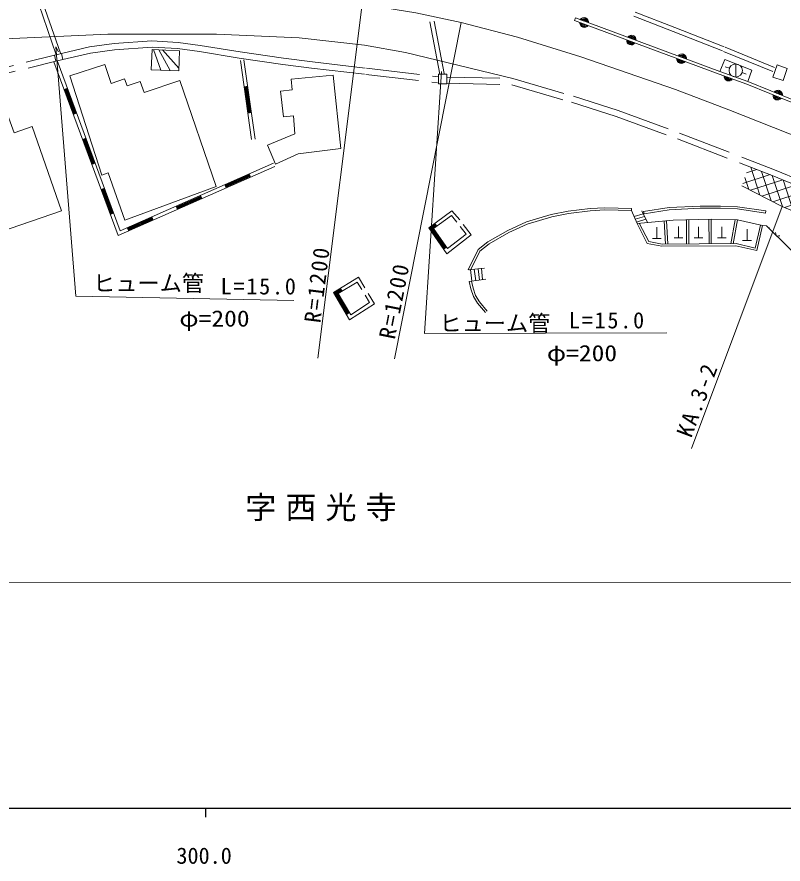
# Model space of a CAD drawing. Units: millimetres, scale not verified. Extents: x 40000 to 680000, y 20000 to 380000.
# Drawn here: x 346764 to 433044, y 198715 to 294057 of the extents above; entities that cross this region are included whole.
import ezdxf
from ezdxf.enums import TextEntityAlignment as Align

# ---------------------------------------------------------------- set-up
doc = ezdxf.new("R2010")
doc.units = ezdxf.units.MM
doc.header["$LTSCALE"] = 1000
doc.linetypes.add('CHAIN', pattern=[18.5, 12, -1.5, 3.5, -1.5])
doc.linetypes.add('DASHED', pattern=[7.5, 6, -1.5])
for name, color, linetype, lineweight in [('M-BGD', 7, 'Continuous', 13), ('M-BMK', 2, 'CHAIN', 13), ('M-STR-HTXT', 7, 'Continuous', 13), ('M-TTL-BAND', 7, 'Continuous', 25)]:
    doc.layers.add(name, color=color, linetype=linetype, lineweight=lineweight)
doc.layers.add('M-BMK-HTXT', color=7, linetype='Continuous')
doc.styles.add('ＭＳ ゴシック', font='')
doc.styles.get('ＭＳ ゴシック').set_extended_font_data('MS Gothic')

msp = doc.modelspace()

# ---------------------------------------------------------------- hatches: boundary and pattern name
at = {"layer": 'M-BGD'}
h = msp.add_hatch(dxfattribs=at)
h.set_pattern_fill('USER', color=256, style=0, pattern_type=2)
h.set_pattern_definition([(18.005, (432394, 274471), (-309.1, 951.03), []), (108.005, (432394, 274471), (-951.03, -309.1), [])])
h.paths.add_polyline_path([(428415, 275038), (432959, 272723), (440292, 269722), (440994, 272413), (431826, 276214), (429169, 277236)])

# ---------------------------------------------------------------- linework, layer by layer
at = {"layer": 'M-BGD', "linetype": 'DASHED'}
for p, q in [((351184, 289811), (346796, 302527)), ((351657, 289974), (347269, 302690)), ((394894, 287704), (392046, 302272)), ((394403, 287609), (391555, 302176)), ((416228, 294133), (420655, 292417)), ((416398, 294603), (420837, 292882)), ((420837, 292882), (426531, 290650)), ((420655, 292417), (426344, 290186)), ((354923, 290677), (357696, 291064)), ((357696, 291064), (361973, 291373)), ((361973, 291373), (364932, 291187)), ((364932, 291187), (367411, 290861)), ((367411, 290861), (371904, 290116)), ((351780, 289959), (354923, 290677)), ((351936, 289277), (355049, 289988)), ((355049, 289988), (357770, 290368)), ((357770, 290368), (361976, 290672)), ((361976, 290672), (364864, 290490)), ((364864, 290490), (367308, 290168)), ((367308, 290168), (371796, 289425)), ((371904, 290116), (376785, 289403)), ((426344, 290186), (432057, 287840)), ((426531, 290650), (432247, 288303)), ((333267, 285335), (350978, 289759)), ((333480, 284666), (351147, 289080)), ((371796, 289425), (376691, 288709)), ((376785, 289403), (380038, 288999)), ((380038, 288999), (386127, 288286)), ((376691, 288709), (379955, 288304)), ((379955, 288304), (386046, 287590)), ((386127, 288286), (394227, 287331)), ((386046, 287590), (394145, 286636)), ((395167, 287291), (402595, 287119)), ((402595, 287119), (409427, 285130)), ((395151, 286592), (402487, 286421)), ((402487, 286421), (409224, 284461)), ((409427, 285130), (414482, 283526)), ((409224, 284461), (414255, 282863)), ((414482, 283526), (421384, 280980)), ((414255, 282863), (421137, 280325)), ((421137, 280325), (431826, 276214)), ((421384, 280980), (432086, 276864)), ((432086, 276864), (445123, 271458)), ((431826, 276214), (444868, 270806))]:
    msp.add_line(p, q, dxfattribs=at)
at = {"layer": 'M-BGD'}
for p, q in [((409568, 293665), (409673, 293946)), ((409568, 293665), (425837, 287631)), ((409673, 293946), (425940, 287912)), ((362159, 290376), (362961, 288075)), ((362737, 290353), (364025, 288033)), ((363141, 290337), (365013, 288294)), ((358160, 269447), (350915, 289022)), ((358387, 269985), (351290, 289161)), ((373196, 280258), (371935, 289167)), ((373592, 280314), (372331, 289223)), ((426996, 288284), (426542, 288439)), ((427709, 288779), (427709, 287279)), ((425837, 287631), (428963, 286508)), ((425940, 287912), (429070, 286789)), ((428421, 287798), (428907, 287612)), ((352445, 286039), (352070, 285901)), ((372751, 286254), (372355, 286198)), ((372855, 283239), (372434, 286210)), ((372934, 283250), (372514, 286221)), ((373013, 283262), (372593, 286232)), ((373093, 283273), (372672, 286243)), ((428963, 286508), (434147, 284402)), ((429070, 286789), (434260, 284680)), ((353186, 283115), (352145, 285928)), ((353261, 283143), (352220, 285956)), ((353336, 283170), (352295, 285984)), ((353411, 283198), (352370, 286012)), ((353111, 283087), (353486, 283226)), ((372776, 283228), (373172, 283284)), ((354528, 280413), (354153, 280274)), ((355344, 277516), (354303, 280329)), ((355419, 277544), (354378, 280357)), ((355494, 277571), (354453, 280385)), ((355269, 277488), (354228, 280301)), ((355194, 277460), (355569, 277599)), ((375663, 277604), (358387, 269985)), ((375824, 277238), (358160, 269447)), ((372950, 276320), (370205, 275109)), ((372983, 276247), (370238, 275036)), ((373015, 276174), (370270, 274963)), ((373047, 276100), (370302, 274890)), ((373079, 276027), (372918, 276393)), ((356610, 274786), (356235, 274647)), ((357352, 271861), (356310, 274675)), ((357427, 271889), (356385, 274702)), ((357502, 271917), (356460, 274730)), ((357577, 271944), (356535, 274758)), ((370173, 275183), (370334, 274817)), ((367460, 273899), (364716, 272688)), ((367493, 273826), (364748, 272615)), ((367525, 273753), (364780, 272542)), ((367557, 273679), (364812, 272469)), ((367590, 273606), (367428, 273972)), ((364683, 272762), (364845, 272396)), ((420204, 272608), (423690, 272770)), ((423690, 272770), (426014, 272770)), ((426014, 272770), (427920, 272700)), ((427920, 272700), (431104, 272234)), ((357277, 271833), (357652, 271972)), ((395759, 272243), (393144, 270329)), ((396627, 271214), (395759, 272243)), ((404155, 270984), (406944, 271820)), ((406944, 271820), (408827, 272192)), ((407005, 271577), (408866, 271945)), ((408827, 272192), (411314, 272493)), ((408866, 271945), (411336, 272244)), ((411314, 272493), (412964, 272586)), ((411336, 272244), (412968, 272336)), ((412964, 272586), (415985, 272516)), ((412968, 272336), (415980, 272266)), ((416269, 271581), (417290, 271913)), ((417133, 272238), (417770, 270914)), ((417345, 272144), (420204, 272608)), ((417345, 272144), (417385, 271897)), ((417385, 271897), (420230, 272359)), ((420230, 272359), (423696, 272520)), ((423696, 272520), (426009, 272520)), ((426009, 272520), (427897, 272450)), ((427897, 272450), (431068, 271987)), ((431104, 272234), (431068, 271987)), ((361971, 271478), (359226, 270267)), ((362003, 271405), (359258, 270194)), ((362035, 271331), (359290, 270121)), ((362067, 271258), (359323, 270048)), ((362100, 271185), (361938, 271551)), ((395694, 271700), (393695, 270236)), ((394058, 270503), (393822, 270825)), ((396321, 270956), (395694, 271700)), ((402040, 270008), (404155, 270984)), ((404244, 270750), (407005, 271577)), ((416389, 271296), (417444, 271593)), ((416537, 270945), (417592, 271285)), ((416599, 270798), (417747, 268550)), ((416892, 270775), (417914, 268774)), ((419802, 268497), (419657, 271101)), ((420051, 268510), (419907, 271115)), ((422173, 268509), (422172, 271229)), ((422423, 268509), (422422, 271229)), ((424713, 268523), (424698, 271278)), ((424963, 268525), (424948, 271279)), ((427162, 268536), (427642, 271219)), ((427414, 268526), (427895, 271215)), ((359193, 270340), (359355, 269974)), ((393144, 270329), (395161, 267408)), ((393254, 270311), (393869, 270761)), ((393254, 270311), (394880, 267957)), ((393917, 270696), (393365, 270292)), ((394946, 268002), (393365, 270292)), ((393475, 270273), (393964, 270632)), ((393475, 270273), (395011, 268048)), ((394011, 270567), (393585, 270255)), ((395077, 268093), (393585, 270255)), ((393695, 270236), (395251, 267982)), ((397367, 269608), (396693, 270468)), ((397930, 269537), (397008, 270715)), ((399809, 268730), (402040, 270008)), ((402155, 269786), (404244, 270750)), ((418830, 269138), (418830, 270388)), ((421270, 269208), (421270, 270458)), ((423525, 269184), (423525, 270434)), ((426151, 269184), (426151, 270434)), ((428986, 268904), (428986, 270154)), ((429906, 268051), (430499, 270631)), ((430094, 267752), (430743, 270575)), ((395161, 267408), (397930, 269537)), ((395251, 267982), (397367, 269608)), ((399948, 268522), (402155, 269786)), ((418330, 269139), (419330, 269138)), ((420770, 269208), (421770, 269208)), ((423025, 269184), (424025, 269184)), ((425651, 269184), (426651, 269184)), ((428486, 268904), (429486, 268904)), ((395143, 268138), (394814, 267911)), ((398693, 267871), (399809, 268730)), ((398892, 267708), (399948, 268522)), ((417747, 268550), (419402, 268244)), ((417914, 268774), (419424, 268495)), ((419402, 268244), (427717, 268289)), ((419424, 268495), (427745, 268540)), ((427717, 268289), (430094, 267752)), ((427745, 268540), (429906, 268051)), ((397584, 265595), (398693, 267871)), ((397809, 265486), (398892, 267708)), ((397584, 265595), (399410, 265794)), ((397839, 265623), (397995, 264306)), ((398272, 265670), (398427, 264371)), ((398724, 265719), (398853, 264434)), ((399094, 265760), (399214, 264489)), ((385220, 264772), (382406, 263060)), ((385089, 264224), (382950, 262923)), ((385615, 263372), (385089, 264224)), ((385956, 263582), (385220, 264772)), ((397708, 264263), (399586, 264544)), ((397894, 263447), (397708, 264263)), ((398135, 263516), (397952, 264318)), ((382515, 263033), (383215, 263459)), ((383257, 263391), (382624, 263005)), ((382732, 262978), (383298, 263322)), ((383340, 263254), (382841, 262950)), ((383382, 263186), (383174, 263527)), ((398189, 262595), (397894, 263447)), ((398416, 262702), (398135, 263516)), ((382406, 263060), (384227, 259958)), ((382515, 263033), (383937, 260609)), ((384006, 260650), (382624, 263005)), ((382732, 262978), (384075, 260690)), ((384144, 260731), (382841, 262950)), ((382950, 262923), (384360, 260521)), ((386483, 261900), (385971, 262737)), ((387027, 261776), (386313, 262945)), ((398638, 261851), (398189, 262595)), ((398842, 261997), (398416, 262702)), ((384227, 259958), (387027, 261776)), ((384360, 260521), (386483, 261900)), ((399536, 260782), (398638, 261851)), ((399728, 260943), (398842, 261997)), ((384213, 260771), (383868, 260569))]:
    msp.add_line(p, q, dxfattribs=at)
for points in [[(328239, 290966), (344585, 291549), (356991, 292109), (369228, 292107), (378553, 291704), (385909, 290866), (390510, 290063), (402595, 287119)], [(425940, 287912), (426478, 289253), (429530, 288075), (429070, 286789)], [(428415, 275038), (432959, 272723), (433912, 272328), (449053, 266143), (453061, 264852), (459999, 262515), (472086, 262083)], [(415985, 272516), (415980, 272266), (416599, 270798)], [(416599, 270798), (420664, 271200), (424933, 271282), (427931, 271212), (430743, 270575)], [(430743, 270575), (431180, 270550), (436253, 265563), (442980, 260368)]]:
    msp.add_lwpolyline(points, dxfattribs=at)
for points in [[(351147, 289080), (350978, 289759), (351780, 289959), (351950, 289280)], [(361982, 290383), (365091, 290259), (365000, 287994), (361891, 288118)], [(352720, 287445), (356342, 276244), (357045, 276512), (358900, 271177), (369197, 274963), (365108, 286905), (361090, 285552), (360646, 286792), (359169, 286317), (358890, 287081), (357392, 286575), (356680, 288693)], [(432366, 288652), (431904, 287295), (433056, 286903), (433518, 288260)], [(374964, 279613), (375870, 277475), (378427, 278636), (383238, 279240), (382376, 287491), (377635, 287042), (377758, 285849), (376441, 285710), (376782, 282812), (377897, 282921), (378067, 280891)], [(394227, 287609), (395167, 287608), (395167, 286534), (394227, 286534)], [(337643, 283266), (340531, 275338), (341368, 275648), (343681, 269455), (351769, 272242), (348471, 281717), (346456, 281015), (345383, 284032), (343420, 283340), (342769, 285148)]]:
    msp.add_lwpolyline(points, close=True, dxfattribs=at)
msp.add_circle((427709, 288029), 750, dxfattribs=at)
for centre, radius, start, end in [((410635, 293469), 512, 352.32975, 146.96898), ((410635, 293469), 410, 355.57504, 143.72368), ((410635, 293469), 308, 1.10949, 138.18923), ((410635, 293469), 205, 12.93275, 126.36597), ((410654, 293382), 512, 172.32975, 326.96898), ((410654, 293382), 410, 175.57504, 323.72368), ((410654, 293382), 308, 181.10949, 318.18923), ((410654, 293382), 205, 192.93275, 306.36597), ((415977, 291488), 512, 352.32975, 146.96898), ((415977, 291488), 410, 355.57504, 143.72368), ((415977, 291488), 308, 1.10949, 138.18923), ((415939, 291422), 512, 172.32975, 326.96898), ((415939, 291422), 410, 175.57504, 323.72368), ((415939, 291422), 308, 181.10949, 318.18923), ((415939, 291422), 205, 192.93275, 306.36597), ((415977, 291488), 205, 12.93275, 126.36597), ((421669, 289377), 512, 352.32975, 146.96898), ((421597, 289323), 512, 172.32975, 326.96898), ((421597, 289323), 410, 175.57504, 323.72368), ((421597, 289323), 308, 181.10949, 318.18923), ((421669, 289377), 410, 355.57504, 143.72368), ((421597, 289323), 205, 192.93275, 306.36597), ((421669, 289377), 308, 1.10949, 138.18923), ((421669, 289377), 205, 12.93275, 126.36597), ((426921, 287361), 512, 172.92659, 327.56583), ((426921, 287361), 410, 176.17189, 324.32053), ((426921, 287361), 308, 181.70634, 318.78608), ((426921, 287361), 205, 193.5296, 306.96282), ((432432, 285221), 512, 170.57452, 325.21376), ((432432, 285221), 410, 173.81982, 321.96846), ((432464, 285289), 512, 350.57452, 145.21376), ((432432, 285221), 308, 179.35427, 316.43401), ((432464, 285289), 410, 353.81982, 141.96846), ((432432, 285221), 205, 191.17753, 304.61075), ((432464, 285289), 308, 359.35427, 136.43401), ((432464, 285289), 205, 11.17753, 124.61075), ((431359, 269414), 903, 80.64542, 86.22095), ((431359, 269414), 903, 4.77354, 25.56838), ((432564, 268521), 903, 81.92104, 103.66008)]:
    msp.add_arc(centre, radius, start, end, dxfattribs=at)
msp.add_open_spline([(304085, 250399), (304985, 254786), (305220, 255934), (305864, 259498), (306509, 263063), (306761, 265079), (307382, 268648), (307774, 270898), (307911, 272176), (308429, 274400), (308899, 276417), (309043, 277593), (309790, 279525), (310317, 280889), (310739, 281615), (311568, 282819), (312750, 284536), (313600, 285369), (315073, 286845), (316972, 288748), (318162, 289682), (320146, 291498), (322982, 294095), (324520, 295606), (327416, 298138), (329284, 299772), (330328, 300693), (332276, 302231), (333198, 302960), (333656, 303463), (334678, 304044), (335570, 304551), (336125, 304732), (337079, 305112), (338168, 305546), (338763, 305851), (339899, 306134), (341978, 306653), (343183, 306771), (345307, 307055), (348419, 307472), (349529, 307469), (353325, 307612)], degree=3, knots=[0, 0, 0, 0, 1, 1, 1, 2, 2, 2, 3, 3, 3, 4, 4, 4, 5, 5, 5, 6, 6, 6, 7, 7, 7, 8, 8, 8, 9, 9, 9, 10, 10, 10, 11, 11, 11, 12, 12, 12, 13, 13, 13, 14, 14, 14, 14], dxfattribs=at)
at = {"layer": 'M-BMK'}
msp.add_lwpolyline([(376766, 296466), (380543, 296186), (385656, 295511), (391688, 294521), (396778, 293439), (403140, 291791), (410251, 289559), (420918, 285896), (426949, 283594), (440997, 278014), (448945, 274666), (455812, 272120), (461355, 270201), (466479, 268632), (470256, 267678), (472696, 267073)], dxfattribs=at)
at = {"layer": 'M-STR-HTXT'}
for p, q in [((385656, 295511), (380663, 255658)), ((396778, 293439), (389278, 255591)), ((432959, 272723), (422728, 245478)), ((312617, 230404), (570442, 230358))]:
    msp.add_line(p, q, dxfattribs=at)
for points in [[(351452, 290121), (351132, 290689), (353387, 262616), (377959, 262152)], [(394593, 287922), (392662, 258439), (419958, 258512)]]:
    msp.add_lwpolyline(points, dxfattribs=at)
at = {"layer": 'M-TTL-BAND'}
for p, q in [((40000, 205000), (579000, 205000)), ((368000, 205000), (368000, 204000))]:
    msp.add_line(p, q, dxfattribs=at)

# ---------------------------------------------------------------- texts
at = {"layer": 'M-BMK-HTXT', "insert": (372481, 238723), "char_height": 2566, "attachment_point": 4, "rotation": 359.99, "style": 'ＭＳ ゴシック'}
msp.add_mtext('\\T1.29;字西光寺', dxfattribs=at)
at = {"layer": 'M-STR-HTXT', "style": 'ＭＳ ゴシック'}
for p in [(355341, 264094), (394340, 259587)]:
    msp.add_text('ヒューム管', height=1833, rotation=359.99, dxfattribs=at).set_placement(p, align=Align.MIDDLE_LEFT)
at = {"layer": 'M-STR-HTXT', "style": 'ＭＳ ゴシック', "width": 1.15}
for p in [(365048, 260120), (406437, 256223)]:
    msp.add_text('φ=200', height=1833, rotation=359.99, dxfattribs=at).set_placement(p, align=Align.MIDDLE_LEFT)
at = {"layer": 'M-STR-HTXT', "char_height": 1833, "attachment_point": 4, "style": 'ＭＳ ゴシック'}
for s, insert, rotation in [('\\T1.16;R=1200', (380036, 259659), 82.859), ('\\T1.16;R=1200', (388426, 257863), 78.792), ('\\T1.16;L=15.0', (369703, 263727), 359.99), ('\\T1.16;L=15.0', (408922, 259909), 359.99), ('\\T1.16;KA.3-2', (421860, 246908), 69.416)]:
    msp.add_mtext(s, dxfattribs=dict(at, insert=insert, rotation=rotation))
at = {"layer": 'M-TTL-BAND', "style": 'ＭＳ ゴシック'}
msp.add_text('300.0', height=1833, dxfattribs=at).set_placement((367844, 198195), align=Align.BOTTOM_CENTER)

doc.saveas('drawing.dxf')
